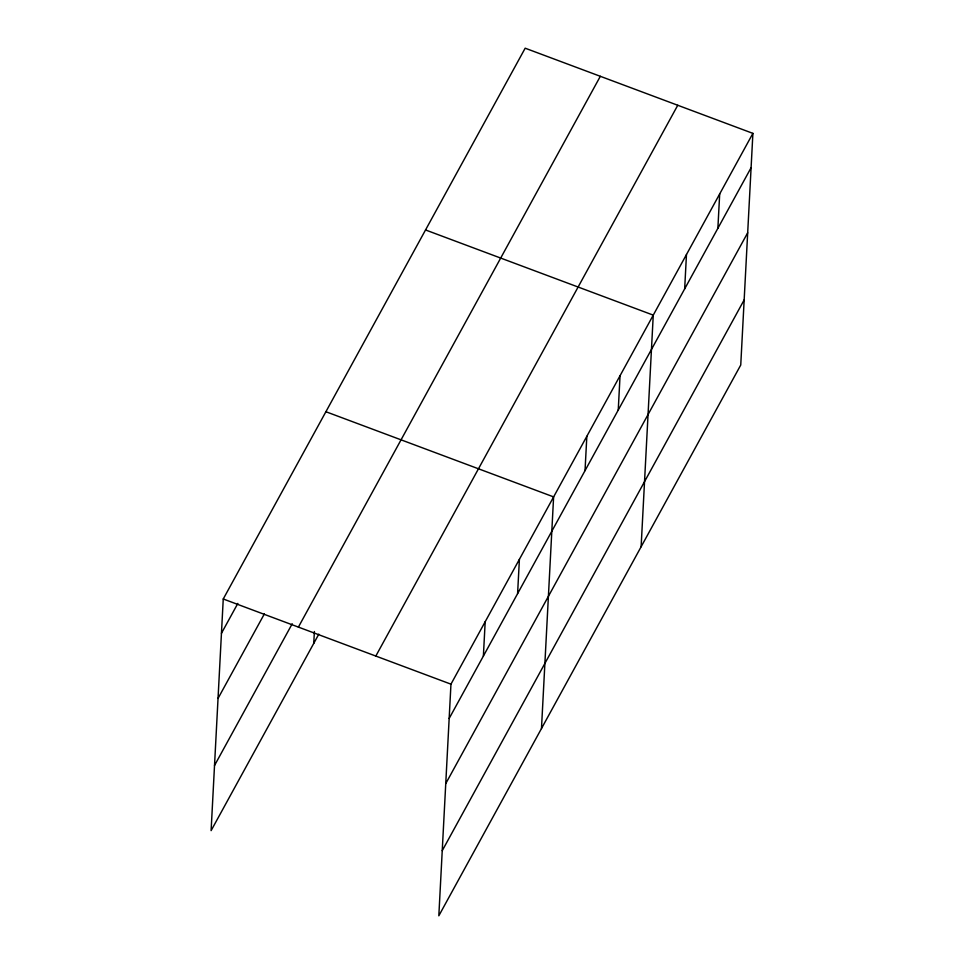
<?xml version="1.0" encoding="UTF-8"?>
<svg xmlns="http://www.w3.org/2000/svg" width="964" height="964" viewBox="0 0 964 964"><rect width="100%" height="100%" fill="white"/><g stroke="black" fill="none" stroke-linecap="round" stroke-linejoin="round"><path stroke-width="1.45" d="M752.896 133.369L450.959 684.163L438.825 915.8L740.75 365.007L752.896 133.369L525.175 48.2L223.25 598.993L211.104 830.631L318.819 634.143M313.758 643.362L314.385 631.516M483.386 656.062L485.181 621.744M517.596 593.631L519.403 559.325M541.479 728.531L553.613 496.894L325.904 411.724M585.028 470.625L586.835 436.306M618.249 410.037L620.045 375.719M641.12 546.769L653.255 315.132L425.546 229.962M684.669 288.863L686.464 254.544M717.879 228.275L719.686 193.957M221.443 633.312L237.843 603.404M218.033 698.43L264.377 613.899M214.514 765.512L292.225 623.756M298.394 627.106L600.331 76.301M375.815 656.062L677.752 105.269M449.164 718.481L751.101 167.688M445.754 783.599L747.678 232.794M442.235 850.682L744.172 299.888M223.25 598.993L450.959 684.163"/></g></svg>
